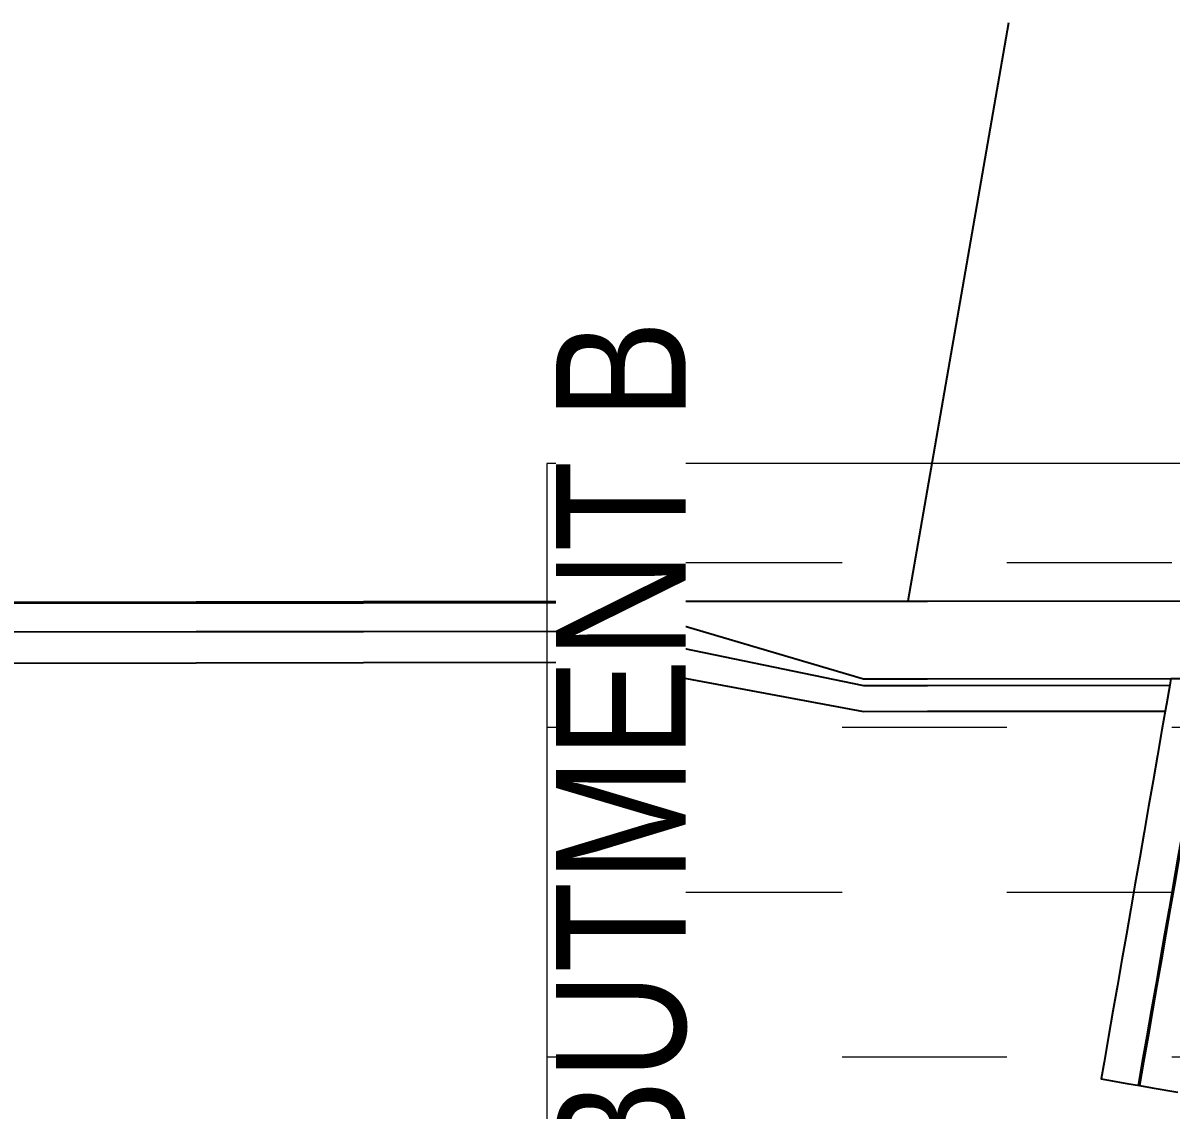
# Model space of a CAD drawing. Header units: metres. Extents: x -355 to -223, y 3 to 561.
# Drawn here: x -277.2 to -272.776, y 546.562 to 550.75 of the extents above; entities that cross this region are included whole.
import ezdxf

# ---------------------------------------------------------------- set-up
doc = ezdxf.new("R2010")
doc.units = ezdxf.units.M
for name, color, linetype, lineweight in [('A-ANNO-NOTE', 7, 'Continuous', 9), ('A-DETL', 7, 'Continuous', 13), ('A-DETL-GENF', 7, 'Continuous', 9)]:
    doc.layers.add(name, color=color, linetype=linetype, lineweight=lineweight)
doc.styles.add('Arial Narrow', font='ARIALN.TTF', dxfattribs={"height": 0.5})

# ---------------------------------------------------------------- blocks, each defined once
blk = doc.blocks.new('T2DPAA-T2D-C3S-RW-M2D-100010_dwg-40802999-DRG-2873035 - CONSTRUCTION SEQUENCE STAGE A9')
at = {"color": 254, "lineweight": 25, "true_color": 0xd0d0d0, "flags": 128}
for points in [[(51.0977, -579.6813), (51.729, -582.0479), (51.7657, -582.1856), (52.1688, -583.6968), (52.3733, -584.4634), (52.8139, -586.1152), (53.0177, -586.879), (53.0544, -587.0167), (53.662, -589.2945), (54.1404, -591.0877), (54.3064, -591.7101), (54.549, -592.6195)], [(51.1025, -579.68), (51.7338, -582.0466), (51.7705, -582.1843), (52.1736, -583.6955), (52.3782, -584.4622), (52.8188, -586.1139), (53.0225, -586.8777), (53.0592, -587.0154), (53.6669, -589.2932), (54.1452, -591.0864), (54.3112, -591.7088), (54.5538, -592.6183)], [(50.8754, -579.7404), (51.5068, -582.1072), (51.5435, -582.2449), (51.9466, -583.756), (52.1511, -584.5227), (52.5917, -586.1745), (52.7955, -586.9383), (52.8322, -587.0759), (53.4398, -589.3538), (53.9181, -591.147), (54.0841, -591.7693), (54.3268, -592.6788)], [(50.9914, -579.7095), (51.6227, -582.0763), (51.6594, -582.2139), (52.0625, -583.7251), (52.267, -584.4918), (52.7077, -586.1435), (52.9114, -586.9073), (52.9481, -587.045), (53.5557, -589.3229), (54.0341, -591.1161), (54.2001, -591.7384), (54.4427, -592.6479)], [(54.5501, -592.6044), (54.8079, -593.5706), (54.8714, -593.8088), (55.5793, -596.4626), (55.6383, -596.7926), (55.6413, -597.1278), (55.5882, -597.4589), (55.5723, -597.5193), (55.473, -597.7936), (55.3006, -598.1029), (55.0771, -598.3761), (54.8074, -598.607), (54.502, -598.7861), (54.2318, -598.8906), (54.1698, -598.9085), (53.8212, -598.9705), (53.6911, -598.9818)], [(54.5472, -592.6052), (54.518, -593.648), (54.5815, -593.8862), (54.8232, -594.7922), (54.849, -594.8888)], [(54.4361, -592.6348), (54.4938, -593.6544), (54.5574, -593.8926), (54.7979, -594.7944)], [(54.3202, -592.6658), (54.3972, -593.6802), (54.4608, -593.9184), (54.6968, -594.8033)], [(57.1043, -593.5386), (55.1047, -593.7136), (54.8519, -593.7357)], [(54.8232, -594.7922), (54.7979, -594.7944), (54.7236, -594.8009), (54.6968, -594.8033), (54.624, -594.8097), (54.5244, -594.8184), (54.4248, -594.8271), (54.3251, -594.8358), (54.2255, -594.8445), (54.1259, -594.8532), (54.0263, -594.862), (53.9267, -594.8707), (53.827, -594.8794), (53.7274, -594.8881), (53.6278, -594.8968), (53.5282, -594.9055), (53.4286, -594.9142), (53.3289, -594.923), (53.2638, -594.9287), (53.2725, -595.0283), (53.2768, -595.0781), (53.2812, -595.1279), (53.2899, -595.2275)], [(54.8359, -594.9367), (54.7624, -594.9431), (54.7348, -594.9455), (54.6628, -594.9518), (54.5632, -594.9605), (54.4636, -594.9692), (54.3639, -594.978), (54.2643, -594.9867), (54.1647, -594.9954), (54.0651, -595.0041), (53.9655, -595.0128), (53.8659, -595.0215), (53.7662, -595.0303), (53.6666, -595.039), (53.567, -595.0477), (53.4674, -595.0564), (53.3678, -595.0651), (53.2764, -595.0731)], [(54.8625, -594.9394), (54.7629, -594.9481), (54.6632, -594.9568), (54.5636, -594.9655), (54.464, -594.9742), (54.3644, -594.9829), (54.2648, -594.9917), (54.1651, -595.0004), (54.0655, -595.0091), (53.9659, -595.0178), (53.8663, -595.0265), (53.7667, -595.0352), (53.667, -595.044), (53.5674, -595.0527), (53.4678, -595.0614), (53.3682, -595.0701), (53.2768, -595.0781)]]:
    blk.add_lwpolyline(points, dxfattribs=at)
blk = doc.blocks.new('T2DPAA-T2D-PWC-RW-M2D-100010_RoadDesign_rvt-1-DRG-2873035 - CONSTRUCTION SEQUENCE STAGE A9')
at = {"color": 254, "lineweight": 25, "true_color": 0xd0d0d0, "rotation": 75.11694444444437}
blk.add_blockref('T2DPAA-T2D-C3S-RW-M2D-100010_dwg-40802999-DRG-2873035 - CONSTRUCTION SEQUENCE STAGE A9', (-1722.337, 648.0105), dxfattribs=at)

msp = doc.modelspace()

# ---------------------------------------------------------------- hatches: boundary and pattern name
at = {"layer": 'A-DETL-GENF'}
h = msp.add_hatch(dxfattribs=at)
h.set_pattern_fill('FP_7', color=256, style=0, pattern_type=2)
h.set_pattern_definition([(0, (-512.804, -694.024), (0.635, 0.635), [0.635, -0.635])])
h.paths.add_polyline_path([(-258.6145, 546.0535), (-250.2397, 546.0536), (-250.2285, 546.1178), (-249.8604, 546.0536), (-244.3991, 546.0535), (-244.4061, 549.0535), (-275.1807, 549.0535), (-275.1807, 546.0536), (-269.5818, 546.0536), (-269.5676, 546.1351), (-269.0999, 546.0536), (-258.6145, 546.0536)])

# ---------------------------------------------------------------- linework, layer by layer
at = {"layer": 'A-DETL', "lineweight": 15}
for p, q in [((-244.4061, 549.0535), (-275.1807, 549.0535)), ((-275.1807, 549.0535), (-275.1807, 546.0535))]:
    msp.add_line(p, q, dxfattribs=at)

# ---------------------------------------------------------------- block references
at = {"lineweight": 5}
msp.add_blockref('T2DPAA-T2D-PWC-RW-M2D-100010_RoadDesign_rvt-1-DRG-2873035 - CONSTRUCTION SEQUENCE STAGE A9', (860.641, 0), dxfattribs=at)

# ---------------------------------------------------------------- next in the draw order: texts
at = {"layer": 'A-ANNO-NOTE', "insert": (-275.1463, 545.9143), "char_height": 0.5, "attachment_point": 1, "rotation": 90, "style": 'Arial Narrow', "bg_fill": 3, "box_fill_scale": 1, "bg_fill_color": 256, "bg_fill_true_color": 13158600, "bg_fill_transparency": 0}
msp.add_mtext('ABUTMENT B', dxfattribs=at)

doc.saveas('drawing.dxf')
